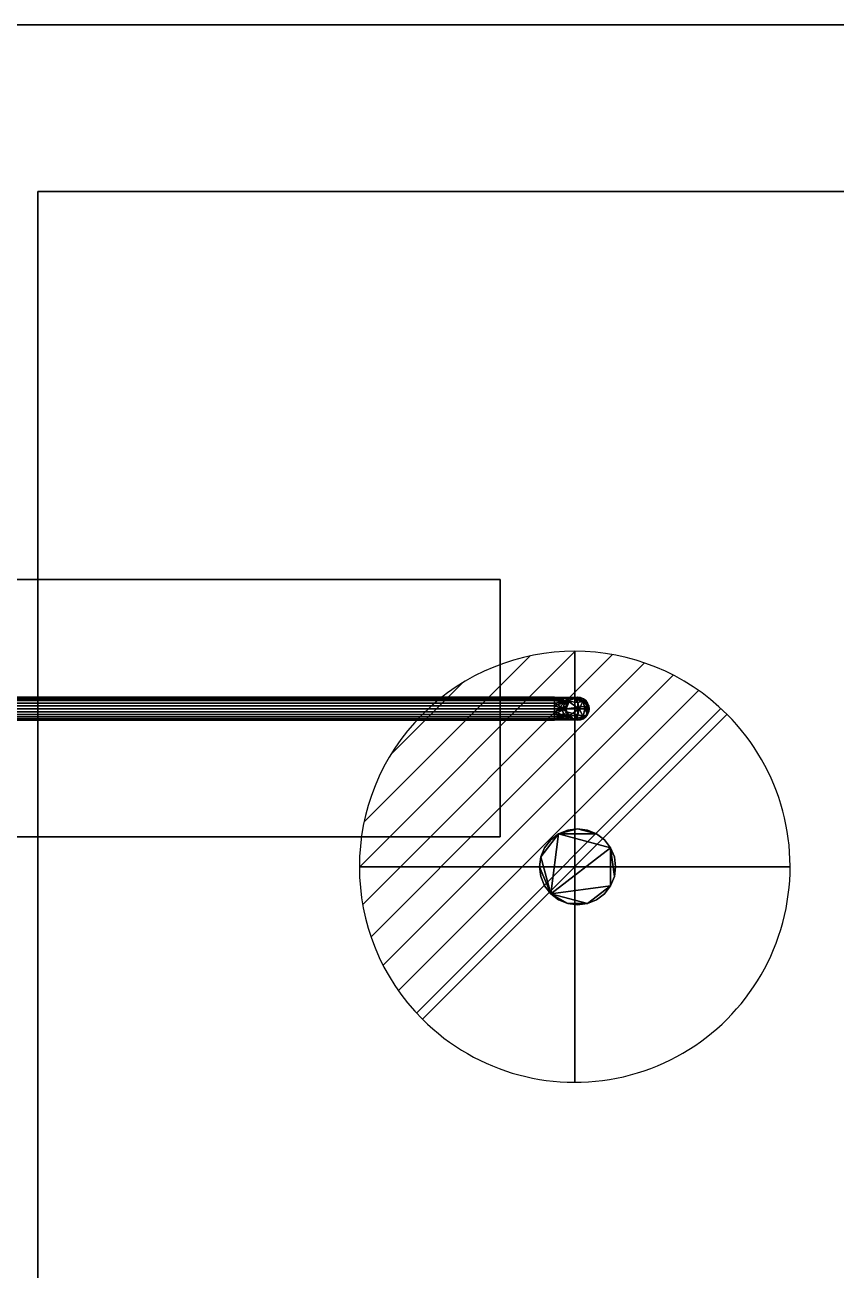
# Model space of a CAD drawing. Extents: x -9 to 861, y -1446 to 1.
# Drawn here: x 155.5 to 438, y -433.4 to 0 of the extents above; entities that cross this region are included whole.
import ezdxf

# ---------------------------------------------------------------- set-up
doc = ezdxf.new("R2010")
doc.units = 0
for name, color, linetype in [('IQ_200_2D', 1, 'Continuous'), ('IQ_200_3D', 1, 'Continuous'), ('IQ_204_2D', 7, 'Continuous'), ('IQ_CON_DRAIN_INT', 7, 'Continuous')]:
    doc.layers.add(name, color=color, linetype=linetype)

# ---------------------------------------------------------------- blocks, each defined once
blk = doc.blocks.new('*X2')
at = {"color": 0}
for p, q in [((313.993, 2209.039), (321.505, 2216.552)), ((314.108, 2207.74), (322.804, 2216.436)), ((314.158, 2210.619), (319.926, 2216.386)), ((314.399, 2206.617), (323.928, 2216.145)), ((314.821, 2205.625), (324.919, 2215.723)), ((315.101, 2212.976), (317.568, 2215.443)), ((315.354, 2204.743), (325.801, 2215.191)), ((315.985, 2203.96), (326.584, 2214.559))]:
    blk.add_line(p, q, dxfattribs=at)
blk = doc.blocks.new('drain')
blk.add_line((-2.121, -2.121), (2.121, 2.121))
at = {"extrusion": (-1, 0, 0)}
blk.add_line((0, 2.121, -2.121), (0, -2.121, 2.121), dxfattribs=at)
at = {"extrusion": (0, -1, 0)}
blk.add_line((-2.121, 0, -2.121), (2.121, 0, 2.121), dxfattribs=at)
at = {"extrusion": (-1, 0, 0)}
for start, end in [(45, 225), (225, 45)]:
    blk.add_arc((0, 0), 3, start, end, dxfattribs=at)
for start, end in [(45, 225), (225, 45)]:
    blk.add_arc((0, 0), 3, start, end)
at = {"extrusion": (0, -1, 0)}
for start, end in [(45, 225), (225, 45)]:
    blk.add_arc((0, 0), 3, start, end, dxfattribs=at)
at = {"xscale": 0.4000000000000909, "yscale": 0.4000000000000909, "zscale": 0.4000000000000909}
blk.add_blockref('*X2', (-128.597, -883.621), dxfattribs=at)
at = {"extrusion": (-1, 0, 0), "xscale": 0.3999999999999773, "yscale": 0.3999999999999773, "zscale": 0.3999999999999773}
blk.add_blockref('*X2', (-128.597, -883.621), dxfattribs=at)
at = {"extrusion": (0, -1, 0), "xscale": 0.4000000000000909, "yscale": 0.4000000000000909, "zscale": 0.4000000000000909}
blk.add_blockref('*X2', (-128.597, -883.621), dxfattribs=at)

msp = doc.modelspace()

# ---------------------------------------------------------------- linework, layer by layer
at = {"layer": 'IQ_200_2D', "transparency": 33554687}
msp.add_line((0, 0), (860, 0), dxfattribs=at)
at = {"layer": 'IQ_204_2D', "transparency": 33554687}
for p, q in [((74, -193), (321, -193)), ((321, -193), (321, -234)), ((47, -234), (348, -234)), ((348, -234), (348, -242)), ((348, -242), (47, -242)), ((321, -242), (321, -282.53)), ((321, -282.53), (74, -282.53))]:
    msp.add_line(p, q, dxfattribs=at)

# ---------------------------------------------------------------- block references
at = {"layer": 'IQ_CON_DRAIN_INT', "transparency": 33554687, "xscale": 25, "yscale": 25, "zscale": 25}
msp.add_blockref('drain', (347, -293), dxfattribs=at)

# ---------------------------------------------------------------- meshes
at = {"layer": 'IQ_200_3D', "transparency": 33554687}
mesh = msp.add_polyface(dxfattribs=at)
corners = [(860, 0, 108), (860, -671, 108), (160, -671, 108), (160, -746, 108), (0, -746, 108), (0, 0, 108)]
mesh.append_faces([[corners[k] for k in face] for face in [(0, 1, 2, 5)]], dxfattribs={"vtx2": -1})
mesh.append_faces([[corners[k] for k in face] for face in [(2, 3, 4, 5)]], dxfattribs={"vtx3": -1})
mesh = msp.add_polyface(dxfattribs=at)
corners = [(860, 0, 633), (0, 0, 633), (0, -746, 633), (160, -746, 633), (160, -671, 633), (860, -671, 633)]
mesh.append_faces([[corners[k] for k in face] for face in [(2, 3, 4, 1)]], dxfattribs={"vtx2": -1})
mesh.append_faces([[corners[k] for k in face] for face in [(4, 5, 0, 1)]], dxfattribs={"vtx3": -1})
mesh = msp.add_polyface(dxfattribs=at)
corners = [(0, 0, 108), (0, 0, 633), (860, 0, 633), (860, 0, 108)]
mesh.append_faces([[corners[k] for k in face] for face in [(0, 1, 2, 3)]])
mesh = msp.add_polyface(dxfattribs=at)
corners = [(160, -746, 108), (160, -671, 108), (160, -671, 140), (160, -58, 140), (160, -58, 611.81), (160, -671, 611.81), (160, -671, 633), (160, -746, 633)]
mesh.append_faces([[corners[k] for k in face] for face in [(4, 5, 2, 3)]], dxfattribs={"vtx1": -1})
mesh.append_faces([[corners[k] for k in face] for face in [(0, 1, 2, 7)]], dxfattribs={"vtx2": -1})
mesh.append_faces([[corners[k] for k in face] for face in [(5, 6, 7, 2)]], dxfattribs={"vtx2": -1, "vtx3": -1})
mesh = msp.add_polyface(dxfattribs=at)
corners = [(160, -58, 611.81), (160, -58, 140), (810, -58, 140), (810, -58, 611.81)]
mesh.append_faces([[corners[k] for k in face] for face in [(0, 1, 2, 3)]])
mesh = msp.add_polyface(dxfattribs=at)
corners = [(160, -58, 140), (160, -671, 140), (810, -671, 140), (810, -58, 140)]
mesh.append_faces([[corners[k] for k in face] for face in [(0, 1, 2, 3)]])
mesh = msp.add_polyface(dxfattribs=at)
corners = [(810, -58, 611.81), (810, -671, 611.81), (160, -671, 611.81), (160, -58, 611.81)]
mesh.append_faces([[corners[k] for k in face] for face in [(0, 1, 2, 3)]])
mesh = msp.add_polyface(dxfattribs=at)
corners = [(74, -193, 684), (74, -282.53, 684), (321, -282.53, 684), (321, -193, 684)]
mesh.append_faces([[corners[k] for k in face] for face in [(0, 1, 2, 3)]])
mesh = msp.add_polyface(dxfattribs=at)
corners = [(321, -282.53, 633), (74, -282.53, 633), (74, -193, 633), (321, -193, 633)]
mesh.append_faces([[corners[k] for k in face] for face in [(0, 1, 2, 3)]])
mesh = msp.add_polyface(dxfattribs=at)
corners = [(321, -193, 684), (321, -193, 633), (74, -193, 633), (74, -193, 684)]
mesh.append_faces([[corners[k] for k in face] for face in [(0, 1, 2, 3)]])
mesh = msp.add_polyface(dxfattribs=at)
corners = [(321, -282.53, 684), (321, -282.53, 633), (321, -193, 633), (321, -193, 684)]
mesh.append_faces([[corners[k] for k in face] for face in [(0, 1, 2, 3)]])
mesh = msp.add_polyface(dxfattribs=at)
corners = [(55, -238, 691), (55, -236.96, 691.14), (55, -236, 691.54), (55, -235.17, 692.17), (55, -234.54, 693), (55, -234.14, 693.96), (55, -234, 695), (55, -234.14, 696.04), (55, -234.54, 697), (55, -235.17, 697.83), (55, -236, 698.46), (55, -236.96, 698.86), (55, -238, 699), (340, -238, 699), (340, -236.96, 698.86), (340, -236, 698.46), (340, -235.17, 697.83), (340, -234.54, 697), (340, -234.14, 696.04), (340, -234, 695), (340, -234.14, 693.96), (340, -234.54, 693), (340, -235.17, 692.17), (340, -236, 691.54), (340, -236.96, 691.14), (340, -238, 691)]
mesh.append_faces([[corners[k] for k in face] for face in [(13, 14, 11, 12)]], dxfattribs={"vtx1": -1})
mesh.append_faces([[corners[k] for k in face] for face in [(14, 15, 10, 11), (16, 17, 8, 9), (15, 16, 9, 10), (17, 18, 7, 8), (6, 7, 18, 19), (20, 21, 4, 5), (21, 22, 3, 4), (23, 24, 1, 2), (22, 23, 2, 3), (19, 20, 5, 6)]], dxfattribs={"vtx1": -1, "vtx3": -1})
mesh.append_faces([[corners[k] for k in face] for face in [(24, 25, 0, 1)]], dxfattribs={"vtx3": -1})
mesh = msp.add_polyface(dxfattribs=at)
corners = [(344, -238, 687), (342.83, -238, 689.83), (340, -238, 691), (340, -236.96, 691.14), (340, -236, 691.54), (340, -235.17, 692.17), (340, -234.54, 693), (340, -234.14, 693.96), (340, -234, 695), (340, -234.14, 696.04), (340, -234.54, 697), (340, -235.17, 697.83), (340, -236, 698.46), (340, -236.96, 698.86), (340, -238, 699), (348.49, -238, 695.49), (352, -238, 687), (351.86, -236.96, 687), (351.46, -236, 687), (350.83, -235.17, 687), (350, -234.54, 687), (349.04, -234.14, 687), (348, -234, 687), (346.96, -234.14, 687), (346, -234.54, 687), (345.17, -235.17, 687), (344.54, -236, 687), (344.14, -236.96, 687), (343.6, -238, 697.51), (350.51, -238, 690.6), (346.87, -234.39, 693.87), (344.51, -234.34, 691.51), (344.7, -235.36, 696.95), (349.95, -235.36, 691.7), (348.39, -234.16, 690.59), (343.59, -234.16, 695.39), (348.05, -235.86, 695.05), (343.54, -235.82, 690.01)]
mesh.append_faces([[corners[k] for k in face] for face in [(18, 29, 17), (7, 31, 6), (8, 35, 7), (9, 35, 8), (15, 32, 28), (12, 32, 11), (4, 37, 3), (20, 33, 19), (23, 34, 22), (21, 34, 20), (27, 37, 26), (24, 31, 23), (22, 34, 21)]], dxfattribs={"vtx0": -1, "vtx1": -1})
mesh.append_faces([[corners[k] for k in face] for face in [(12, 28, 32), (35, 10, 32), (32, 30, 35), (31, 30, 34), (31, 37, 5), (33, 34, 30), (32, 15, 36), (35, 30, 31), (35, 31, 7), (18, 33, 29), (36, 30, 32), (37, 1, 3), (33, 20, 34), (33, 36, 15), (23, 31, 34), (33, 30, 36), (27, 1, 37), (25, 37, 31)]], dxfattribs={"vtx0": -1, "vtx1": -1, "vtx2": -1})
mesh.append_faces([[corners[k] for k in face] for face in [(32, 10, 11), (31, 5, 6), (37, 4, 5), (35, 9, 10), (33, 18, 19), (37, 25, 26)]], dxfattribs={"vtx0": -1, "vtx2": -1})
mesh.append_faces([[corners[k] for k in face] for face in [(16, 17, 29), (0, 1, 27)]], dxfattribs={"vtx1": -1})
mesh.append_faces([[corners[k] for k in face] for face in [(12, 13, 28), (15, 29, 33), (24, 25, 31)]], dxfattribs={"vtx1": -1, "vtx2": -1})
mesh.append_faces([[corners[k] for k in face] for face in [(13, 14, 28), (1, 2, 3)]], dxfattribs={"vtx2": -1})
mesh = msp.add_polyface(dxfattribs=at)
corners = [(352, -238, 633), (351.86, -239.04, 633), (351.46, -240, 633), (350.83, -240.83, 633), (350, -241.46, 633), (349.04, -241.86, 633), (348, -242, 633), (346.96, -241.86, 633), (346, -241.46, 633), (345.17, -240.83, 633), (344.54, -240, 633), (344.14, -239.04, 633), (344, -238, 633), (344.14, -236.96, 633), (344.54, -236, 633), (345.17, -235.17, 633), (346, -234.54, 633), (346.96, -234.14, 633), (348, -234, 633), (349.04, -234.14, 633), (350, -234.54, 633), (350.83, -235.17, 633), (351.46, -236, 633), (351.86, -236.96, 633)]
mesh.append_faces([[corners[k] for k in face] for face in [(1, 23, 0)]], dxfattribs={"vtx0": -1})
mesh.append_faces([[corners[k] for k in face] for face in [(23, 12, 15, 17)]], dxfattribs={"vtx0": -1, "vtx1": -1, "vtx2": -1, "vtx3": -1})
mesh.append_faces([[corners[k] for k in face] for face in [(11, 7, 8), (23, 17, 18)]], dxfattribs={"vtx0": -1, "vtx2": -1})
mesh.append_faces([[corners[k] for k in face] for face in [(3, 6, 7, 11), (3, 11, 12, 23)]], dxfattribs={"vtx0": -1, "vtx2": -1, "vtx3": -1})
mesh.append_faces([[corners[k] for k in face] for face in [(23, 1, 2, 3)]], dxfattribs={"vtx0": -1, "vtx3": -1})
mesh.append_faces([[corners[k] for k in face] for face in [(9, 10, 11, 8), (4, 5, 6, 3), (15, 16, 17), (21, 22, 23, 20)]], dxfattribs={"vtx2": -1})
mesh.append_faces([[corners[k] for k in face] for face in [(18, 19, 20, 23)]], dxfattribs={"vtx2": -1, "vtx3": -1})
mesh.append_faces([[corners[k] for k in face] for face in [(12, 13, 14, 15)]], dxfattribs={"vtx3": -1})
mesh = msp.add_polyface(dxfattribs=at)
corners = [(344, -238, 687), (344.14, -236.96, 687), (344.54, -236, 687), (345.17, -235.17, 687), (346, -234.54, 687), (346.96, -234.14, 687), (348, -234, 687), (349.04, -234.14, 687), (350, -234.54, 687), (350.83, -235.17, 687), (351.46, -236, 687), (351.86, -236.96, 687), (352, -238, 687), (352, -238, 633), (351.86, -236.96, 633), (351.46, -236, 633), (350.83, -235.17, 633), (350, -234.54, 633), (349.04, -234.14, 633), (348, -234, 633), (346.96, -234.14, 633), (346, -234.54, 633), (345.17, -235.17, 633), (344.54, -236, 633), (344.14, -236.96, 633), (344, -238, 633)]
mesh.append_faces([[corners[k] for k in face] for face in [(1, 24, 25, 0)]], dxfattribs={"vtx0": -1})
mesh.append_faces([[corners[k] for k in face] for face in [(11, 14, 15, 10), (9, 16, 17, 8), (10, 15, 16, 9), (8, 17, 18, 7), (19, 6, 7, 18), (5, 20, 21, 4), (4, 21, 22, 3), (2, 23, 24, 1), (3, 22, 23, 2), (20, 5, 6, 19)]], dxfattribs={"vtx0": -1, "vtx2": -1})
mesh.append_faces([[corners[k] for k in face] for face in [(12, 13, 14, 11)]], dxfattribs={"vtx2": -1})
mesh = msp.add_polyface(dxfattribs=at)
corners = [(55, -238, 699), (55, -239.04, 698.86), (55, -240, 698.46), (55, -240.83, 697.83), (55, -241.46, 697), (55, -241.86, 696.04), (55, -242, 695), (55, -241.86, 693.96), (55, -241.46, 693), (55, -240.83, 692.17), (55, -240, 691.54), (55, -239.04, 691.14), (55, -238, 691), (340, -238, 691), (340, -239.04, 691.14), (340, -240, 691.54), (340, -240.83, 692.17), (340, -241.46, 693), (340, -241.86, 693.96), (340, -242, 695), (340, -241.86, 696.04), (340, -241.46, 697), (340, -240.83, 697.83), (340, -240, 698.46), (340, -239.04, 698.86), (340, -238, 699)]
mesh.append_faces([[corners[k] for k in face] for face in [(9, 16, 17, 8), (10, 15, 16, 9)]], dxfattribs={"vtx0": -1, "vtx2": -1})
mesh.append_faces([[corners[k] for k in face] for face in [(13, 14, 11, 12)]], dxfattribs={"vtx1": -1})
mesh.append_faces([[corners[k] for k in face] for face in [(14, 15, 10, 11), (17, 18, 7, 8), (6, 7, 18, 19), (21, 22, 3, 4), (20, 21, 4, 5), (23, 24, 1, 2), (22, 23, 2, 3), (19, 20, 5, 6)]], dxfattribs={"vtx1": -1, "vtx3": -1})
mesh.append_faces([[corners[k] for k in face] for face in [(24, 25, 0, 1)]], dxfattribs={"vtx3": -1})
mesh = msp.add_polyface(dxfattribs=at)
corners = [(352, -238, 687), (348.49, -238, 695.49), (340, -238, 699), (340, -239.04, 698.86), (340, -240, 698.46), (340, -240.83, 697.83), (340, -241.46, 697), (340, -241.86, 696.04), (340, -242, 695), (340, -241.86, 693.96), (340, -241.46, 693), (340, -240.83, 692.17), (340, -240, 691.54), (340, -239.04, 691.14), (340, -238, 691), (342.83, -238, 689.83), (344, -238, 687), (344.14, -239.04, 687), (344.54, -240, 687), (345.17, -240.83, 687), (346, -241.46, 687), (346.96, -241.86, 687), (348, -242, 687), (349.04, -241.86, 687), (350, -241.46, 687), (350.83, -240.83, 687), (351.46, -240, 687), (351.86, -239.04, 687), (350.51, -238, 690.6), (343.6, -238, 697.51), (346.87, -241.61, 693.87), (344.51, -241.66, 691.51), (349.95, -240.64, 691.7), (344.7, -240.64, 696.95), (343.59, -241.84, 695.39), (348.39, -241.84, 690.59), (348.05, -240.14, 695.05), (343.01, -240.18, 690.54)]
mesh.append_faces([[corners[k] for k in face] for face in [(9, 34, 8), (21, 31, 20), (12, 37, 11), (26, 32, 25), (11, 31, 10), (5, 33, 4), (4, 29, 3), (1, 32, 28), (25, 32, 24), (23, 35, 22)]], dxfattribs={"vtx0": -1, "vtx1": -1})
mesh.append_faces([[corners[k] for k in face] for face in [(33, 30, 36), (34, 9, 31), (37, 13, 15), (35, 24, 32), (6, 34, 33), (32, 1, 36), (37, 15, 17), (31, 30, 34), (37, 19, 31), (21, 35, 31), (4, 33, 29), (33, 34, 30), (30, 35, 32), (33, 36, 1), (36, 30, 32), (11, 37, 31), (32, 26, 28), (35, 30, 31)]], dxfattribs={"vtx0": -1, "vtx1": -1, "vtx2": -1})
mesh.append_faces([[corners[k] for k in face] for face in [(35, 23, 24), (34, 6, 7), (33, 5, 6), (31, 19, 20), (35, 21, 22)]], dxfattribs={"vtx0": -1, "vtx2": -1})
mesh.append_faces([[corners[k] for k in face] for face in [(9, 10, 31), (12, 13, 37), (7, 8, 34), (17, 18, 37), (1, 29, 33), (26, 27, 28), (18, 19, 37)]], dxfattribs={"vtx1": -1, "vtx2": -1})
mesh.append_faces([[corners[k] for k in face] for face in [(29, 2, 3), (13, 14, 15), (15, 16, 17), (27, 0, 28)]], dxfattribs={"vtx2": -1})
mesh = msp.add_polyface(dxfattribs=at)
corners = [(352, -238, 687), (351.86, -239.04, 687), (351.46, -240, 687), (350.83, -240.83, 687), (350, -241.46, 687), (349.04, -241.86, 687), (348, -242, 687), (346.96, -241.86, 687), (346, -241.46, 687), (345.17, -240.83, 687), (344.54, -240, 687), (344.14, -239.04, 687), (344, -238, 687), (344, -238, 633), (344.14, -239.04, 633), (344.54, -240, 633), (345.17, -240.83, 633), (346, -241.46, 633), (346.96, -241.86, 633), (348, -242, 633), (349.04, -241.86, 633), (350, -241.46, 633), (350.83, -240.83, 633), (351.46, -240, 633), (351.86, -239.04, 633), (352, -238, 633)]
mesh.append_faces([[corners[k] for k in face] for face in [(1, 24, 25, 0)]], dxfattribs={"vtx0": -1})
mesh.append_faces([[corners[k] for k in face] for face in [(11, 14, 15, 10), (9, 16, 17, 8), (10, 15, 16, 9), (8, 17, 18, 7), (19, 6, 7, 18), (5, 20, 21, 4), (4, 21, 22, 3), (2, 23, 24, 1), (3, 22, 23, 2), (20, 5, 6, 19)]], dxfattribs={"vtx0": -1, "vtx2": -1})
mesh.append_faces([[corners[k] for k in face] for face in [(12, 13, 14, 11)]], dxfattribs={"vtx2": -1})
mesh = msp.add_polyface(dxfattribs=at)
corners = [(348, -279.75, 633), (351.43, -280.2, 633), (354.62, -281.53, 633), (357.37, -283.63, 633), (359.47, -286.38, 633), (360.8, -289.57, 633), (361.25, -293, 633), (360.8, -296.43, 633), (359.47, -299.62, 633), (357.37, -302.37, 633), (354.62, -304.47, 633), (351.43, -305.8, 633), (348, -306.25, 633), (344.57, -305.8, 633), (341.37, -304.47, 633), (338.63, -302.37, 633), (336.53, -299.62, 633), (335.2, -296.43, 633), (334.75, -293, 633), (335.2, -289.57, 633), (336.53, -286.38, 633), (338.63, -283.63, 633), (341.37, -281.53, 633), (344.57, -280.2, 633)]
mesh.append_faces([[corners[k] for k in face] for face in [(11, 8, 9, 10), (0, 22, 23)]], dxfattribs={"vtx0": -1})
mesh.append_faces([[corners[k] for k in face] for face in [(15, 8, 11), (4, 15, 22)]], dxfattribs={"vtx0": -1, "vtx1": -1, "vtx2": -1})
mesh.append_faces([[corners[k] for k in face] for face in [(4, 7, 8, 15), (15, 18, 19, 22)]], dxfattribs={"vtx0": -1, "vtx2": -1, "vtx3": -1})
mesh.append_faces([[corners[k] for k in face] for face in [(17, 18, 15, 16)]], dxfattribs={"vtx1": -1})
mesh.append_faces([[corners[k] for k in face] for face in [(13, 14, 15), (20, 21, 22, 19)]], dxfattribs={"vtx2": -1})
mesh.append_faces([[corners[k] for k in face] for face in [(2, 3, 4, 22), (0, 1, 2, 22), (11, 12, 13, 15)]], dxfattribs={"vtx2": -1, "vtx3": -1})
mesh.append_faces([[corners[k] for k in face] for face in [(4, 5, 6, 7)]], dxfattribs={"vtx3": -1})
mesh = msp.add_polyface(dxfattribs=at)
corners = [(348, -279.75, 638), (344.57, -280.2, 638), (341.37, -281.53, 638), (338.63, -283.63, 638), (336.53, -286.38, 638), (335.2, -289.57, 638), (334.75, -293, 638), (335.2, -296.43, 638), (336.53, -299.62, 638), (338.63, -302.37, 638), (341.37, -304.47, 638), (344.57, -305.8, 638), (348, -306.25, 638), (351.43, -305.8, 638), (354.62, -304.47, 638), (357.37, -302.37, 638), (359.47, -299.62, 638), (360.8, -296.43, 638), (361.25, -293, 638), (360.8, -289.57, 638), (359.47, -286.38, 638), (357.37, -283.63, 638), (354.62, -281.53, 638), (351.43, -280.2, 638)]
mesh.append_faces([[corners[k] for k in face] for face in [(9, 6, 7, 8)]], dxfattribs={"vtx0": -1})
mesh.append_faces([[corners[k] for k in face] for face in [(6, 9, 5)]], dxfattribs={"vtx0": -1, "vtx1": -1})
mesh.append_faces([[corners[k] for k in face] for face in [(9, 20, 2, 5), (9, 13, 16, 20)]], dxfattribs={"vtx0": -1, "vtx1": -1, "vtx2": -1, "vtx3": -1})
mesh.append_faces([[corners[k] for k in face] for face in [(20, 16, 17)]], dxfattribs={"vtx0": -1, "vtx2": -1})
mesh.append_faces([[corners[k] for k in face] for face in [(23, 0, 22)]], dxfattribs={"vtx1": -1})
mesh.append_faces([[corners[k] for k in face] for face in [(18, 19, 20, 17), (11, 12, 13)]], dxfattribs={"vtx2": -1})
mesh.append_faces([[corners[k] for k in face] for face in [(9, 10, 11, 13), (0, 1, 2, 22), (20, 21, 22, 2)]], dxfattribs={"vtx2": -1, "vtx3": -1})
mesh.append_faces([[corners[k] for k in face] for face in [(2, 3, 4, 5), (13, 14, 15, 16)]], dxfattribs={"vtx3": -1})
mesh = msp.add_polyface(dxfattribs=at)
corners = [(348, -279.75, 633), (344.57, -280.2, 633), (341.37, -281.53, 633), (338.63, -283.63, 633), (336.53, -286.38, 633), (335.2, -289.57, 633), (334.75, -293, 633), (335.2, -296.43, 633), (336.53, -299.62, 633), (338.63, -302.37, 633), (341.37, -304.47, 633), (344.57, -305.8, 633), (348, -306.25, 633), (348, -306.25, 638), (344.57, -305.8, 638), (341.37, -304.47, 638), (338.63, -302.37, 638), (336.53, -299.62, 638), (335.2, -296.43, 638), (334.75, -293, 638), (335.2, -289.57, 638), (336.53, -286.38, 638), (338.63, -283.63, 638), (341.37, -281.53, 638), (344.57, -280.2, 638), (348, -279.75, 638)]
mesh.append_faces([[corners[k] for k in face] for face in [(13, 14, 11, 12), (0, 1, 24, 25)]], dxfattribs={"vtx1": -1})
mesh.append_faces([[corners[k] for k in face] for face in [(14, 15, 10, 11), (16, 17, 8, 9), (15, 16, 9, 10), (17, 18, 7, 8), (6, 7, 18, 19), (19, 20, 5, 6), (20, 21, 4, 5), (22, 23, 2, 3), (21, 22, 3, 4), (23, 24, 1, 2)]], dxfattribs={"vtx1": -1, "vtx3": -1})
mesh = msp.add_polyface(dxfattribs=at)
corners = [(348, -306.25, 633), (351.43, -305.8, 633), (354.62, -304.47, 633), (357.37, -302.37, 633), (359.47, -299.62, 633), (360.8, -296.43, 633), (361.25, -293, 633), (360.8, -289.57, 633), (359.47, -286.38, 633), (357.37, -283.63, 633), (354.62, -281.53, 633), (351.43, -280.2, 633), (348, -279.75, 633), (348, -279.75, 638), (351.43, -280.2, 638), (354.62, -281.53, 638), (357.37, -283.63, 638), (359.47, -286.38, 638), (360.8, -289.57, 638), (361.25, -293, 638), (360.8, -296.43, 638), (359.47, -299.62, 638), (357.37, -302.37, 638), (354.62, -304.47, 638), (351.43, -305.8, 638), (348, -306.25, 638)]
mesh.append_faces([[corners[k] for k in face] for face in [(13, 14, 11, 12), (0, 1, 24, 25)]], dxfattribs={"vtx1": -1})
mesh.append_faces([[corners[k] for k in face] for face in [(14, 15, 10, 11), (16, 17, 8, 9), (15, 16, 9, 10), (17, 18, 7, 8), (6, 7, 18, 19), (19, 20, 5, 6), (20, 21, 4, 5), (22, 23, 2, 3), (21, 22, 3, 4), (23, 24, 1, 2)]], dxfattribs={"vtx1": -1, "vtx3": -1})
mesh = msp.add_polyface(dxfattribs=at)
corners = [(74, -282.53, 684), (74, -282.53, 633), (321, -282.53, 633), (321, -282.53, 684)]
mesh.append_faces([[corners[k] for k in face] for face in [(0, 1, 2, 3)]])

doc.saveas('drawing.dxf')
